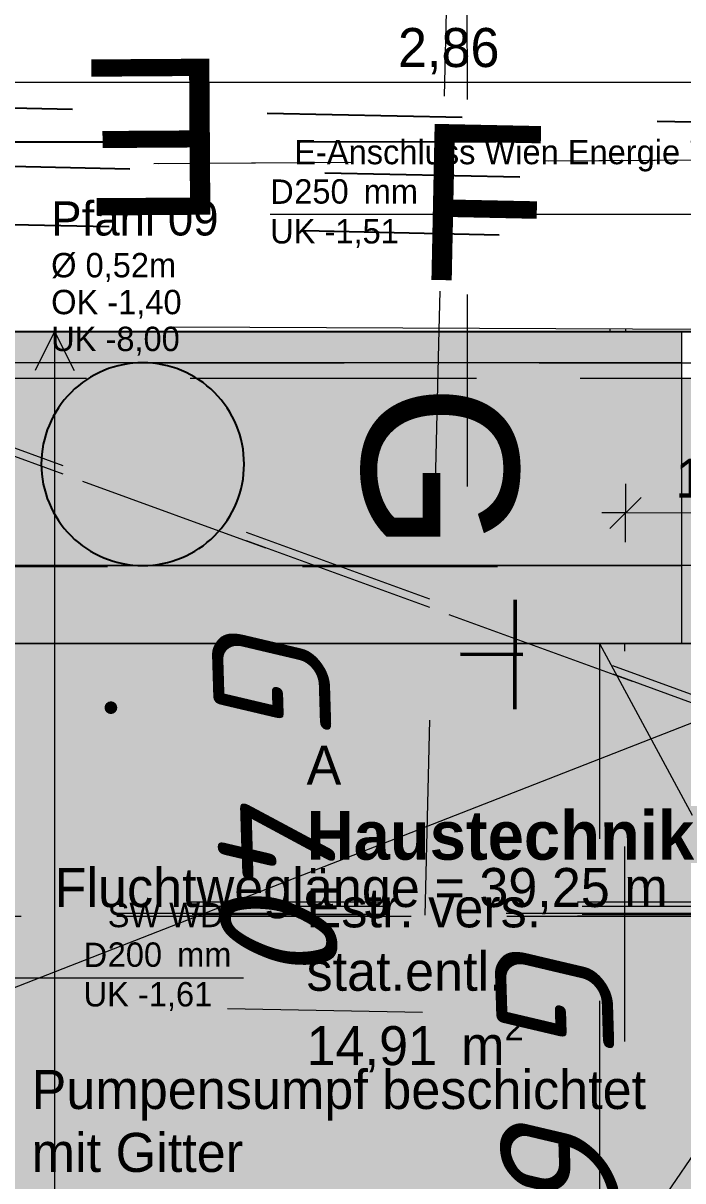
# Model space of a CAD drawing. Header units: metres. Extents: x -14 to 130, y -38 to 4.
# Drawn here: x 15.637 to 17.328, y -2.177 to 0.791 of the extents above; entities that cross this region are included whole.
import ezdxf

# ---------------------------------------------------------------- set-up
doc = ezdxf.new("R2010")
doc.units = ezdxf.units.M
doc.header["$MEASUREMENT"] = 0
doc.linetypes.add('Strichlinie eng', pattern=[0.002, 0.0015, -0.0005])
doc.linetypes.add('Untersicht', pattern=[0.001, 0.0005, -0.0005])
for name, color, linetype in [('-1._KG PP_3_111 Bohrpfahl - ReGeBe', 7, 'Continuous'), ('-1._KG PP_3_111 Wand Aussen - Bohrpfahlwand 80', 7, 'Continuous'), ('-1._KG PP_3_220 Bodenaufbau', 7, 'Continuous'), ('-1._KG PP_3_420 Rampe', 7, 'Continuous'), ('-1._KG PP_3_810 Raum', 7, 'Continuous'), ('-1._KG PP_3_950 Polierplan Bemaßung', 7, 'Continuous'), ('-1._KG PP_3_955 Polierplan Beschriftung', 7, 'Continuous'), ('-1._KG PP_3_Bauwerke_Einfahrt - mit Basislinie', 7, 'Continuous'), ('-1._KG PP_3_Bemaßen_Sperrmaß 2D', 7, 'Continuous'), ('-1._KG PP_3_Fernmeldewesen_Fernmeldekabel', 7, 'Continuous'), ('-1._KG PP_3_Fernmeldewesen_Fernmeldekabel_Signatur', 7, 'Continuous'), ('-1._KG PP_3_Gas_Beschriftung Gas', 7, 'Continuous'), ('-1._KG PP_3_Gas_Gasleitung', 7, 'Continuous'), ('-1._KG PP_3_Gas_Gasleitung_Signatur', 7, 'Continuous'), ('-1._KG PP_3_Gelände_Beschriftung Gelände', 7, 'Continuous'), ('-1._KG PP_3_Gelände_Geländepunkt', 7, 'Continuous'), ('-1._KG PP_3_Kataster Grenzen_Grundstücksgrenze', 7, 'Continuous'), ('-1._KG PP_3_Kataster Grenzpunkte_Grenzpunkt (GP) Hausecke_Kennzeichen', 7, 'Continuous'), ('-1._KG PP_3_Kataster Grenzpunkte_Grenzpunkt (GP) Hausecke_Punktnummer', 7, 'Continuous'), ('-1._KG PP_3_Kataster Grundstücke_Grundstück_Eigentümer', 7, 'Continuous'), ('-1._KG PP_3_Neubau_840 Baulinien', 7, 'Continuous'), ('-1._KG PP_3_Strom_Stromkabel', 7, 'Continuous')]:
    doc.layers.add(name, color=color, linetype=linetype)
doc.styles.add('ERSTELLTER_STIL_1', font='arial.ttf')
doc.styles.add('ERSTELLTER_STIL_2', font='isocpeur.ttf')
doc.styles.add('ERSTELLTER_STIL_5', font='')
doc.styles.add('ERSTELLTER_STIL_9', font='')
doc.styles.get('ERSTELLTER_STIL_5').set_extended_font_data('Eurostile')
doc.styles.get('ERSTELLTER_STIL_9').set_extended_font_data('Eurostile', bold=True)
doc.linetypes.add('GAS', pattern='A,0,[1,415_260415_PP_VA_1_2 -1 KG1.Shx,S=0.186508,R=0,X=0,Y=0],-26.5,0', length=26.5)
doc.linetypes.add('Grenze Grundstück', pattern='A,0,[2,415_260415_PP_VA_1_2 -1 KG1.Shx,S=0.00031746,R=0,X=0,Y=0],-0.04,0', length=0.04)

msp = doc.modelspace()

# ---------------------------------------------------------------- hatches: boundary and pattern name
at = {"layer": '-1._KG PP_3_111 Bohrpfahl - ReGeBe', "linetype": 'Continuous', "lineweight": 13, "true_color": 0x3f7f02}
msp.add_hatch(color=76, dxfattribs=at).paths.add_polyline_path([(15.6835, -0.3399, 0.414214), (15.9435, -0.5999, 0.414214), (16.2035, -0.3399, 0.414214), (15.9435, -0.0799, 0.414214)])
at = {"layer": '-1._KG PP_3_111 Wand Aussen - Bohrpfahlwand 80', "linetype": 'Continuous', "lineweight": 13, "true_color": 0xaa6446}
msp.add_hatch(color=25, dxfattribs=at).paths.add_polyline_path([(15.505, 0), (15.505, -0.08), (15.9424, -0.08), (15.9435, -0.0799), (15.9446, -0.08), (17.325, -0.08), (17.325, 0)])
at = {"layer": '-1._KG PP_3_111 Wand Aussen - Bohrpfahlwand 80', "linetype": 'Continuous', "lineweight": 13, "true_color": 0x3f7f02}
for points in [[(15.505, -0.6), (17.325, -0.6), (17.325, -0.08), (15.9446, -0.08), (16.0108, -0.0887), (16.0735, -0.1147), (16.1273, -0.156), (16.1687, -0.2099), (16.1946, -0.2726), (16.2035, -0.3399), (16.1946, -0.4071), (16.1687, -0.4699), (16.1273, -0.5237), (16.0735, -0.565), (16.0108, -0.591), (15.9435, -0.5999), (15.8762, -0.591), (15.8135, -0.565), (15.7596, -0.5237), (15.7183, -0.4699), (15.6924, -0.4071), (15.6835, -0.3399), (15.6924, -0.2726), (15.7183, -0.2099), (15.7596, -0.156), (15.8135, -0.1147), (15.8762, -0.0887), (15.9424, -0.08), (15.505, -0.08)], [(15.505, -0.6), (15.505, -0.8), (17.325, -0.8), (17.325, -0.6)]]:
    msp.add_hatch(color=76, dxfattribs=at).paths.add_polyline_path(points)
at = {"layer": '-1._KG PP_3_220 Bodenaufbau', "linetype": 'Continuous', "lineweight": 0, "true_color": 0x111111}
for points in [[(18.559, -1.3916), (14.8492, -0.0413), (15.1324, -1.4985), (18.5586, -1.4985)], [(18.6746, -0.1199), (15.0651, -0.1199), (18.559, -1.3916), (18.5591, -1.3396), (18.6706, -1.3399)], [(18.5555, -2.439), (18.5586, -1.4985), (15.1319, -1.4985), (15.32, -2.4666), (15.32, -3.733), (18.5426, -3.733), (18.5469, -2.439)]]:
    msp.add_hatch(color=250, dxfattribs=at).paths.add_polyline_path(points)
at = {"layer": '-1._KG PP_3_Gelände_Beschriftung Gelände', "linetype": 'Continuous', "lineweight": 0, "true_color": 0x060c00}
h = msp.add_hatch(color=98, dxfattribs=at)
h.paths.add_polyline_path([(0.6022, -0.6), (0.6319, -8.705), (5.625, -8.705), (5.625, -3.705), (8.725, -3.705), (8.725, -5.925), (8.925, -5.925), (8.925, -5.905), (9.105, -5.905), (9.105, -4.225), (10.725, -4.225), (10.725, -5.905), (10.905, -5.905), (10.905, -6.225), (12.425, -6.225), (12.425, -9.355), (15.32, -9.355), (15.32, -8.955), (18.3552, -8.955), (18.383, -0.6)])
h.paths.add_polyline_path([(1.4029, -0.8), (1.4029, -1.4), (0.8029, -1.4), (0.8029, -0.8)], flags=0)
h.paths.add_polyline_path([(17.5774, -2.893), (17.5774, -2.293), (18.1774, -2.293), (18.1774, -2.893)], flags=0)
at = {"layer": '-1._KG PP_3_Kataster Grenzpunkte_Grenzpunkt (GP) Hausecke_Punktnummer', "linetype": 'Continuous', "lineweight": 13, "true_color": 0x7e7f7f}
for points in [[(15.838, -0.9914), (15.838, -1.0168), (15.8127, -1.0313), (15.8182, -1.0408), (15.8486, -1.0233), (15.8486, -0.9793, -0.301997), (15.8428, -0.9578), (15.8089, -0.9484), (15.8089, -0.9251), (15.798, -0.9251), (15.798, -0.9565), (15.829, -0.9651), (15.7888, -0.9883), (15.7283, -0.9605), (15.7283, -0.9714), (15.7823, -0.9989), (15.7855, -1.0045), (15.7536, -1.0045), (15.7536, -1.059), (15.765, -1.059), (15.765, -1.0154), (15.7964, -1.0154)], [(15.8619, -0.9478, 1), (15.8619, -0.9805, 1)]]:
    msp.add_hatch(color=8, dxfattribs=at).paths.add_polyline_path(points)

# ---------------------------------------------------------------- linework, layer by layer
at = {"layer": '-1._KG PP_3_111 Bohrpfahl - ReGeBe', "color": 7, "linetype": 'Continuous', "lineweight": 25, "ltscale": 1000, "flags": 128}
msp.add_lwpolyline([(15.6835, -0.3399, 0.414214), (15.9435, -0.5999, 0.414214), (16.2035, -0.3399, 0.414214), (15.9435, -0.0799, 0.414214)], format="xyb", close=True, dxfattribs=at)
at = {"layer": '-1._KG PP_3_111 Wand Aussen - Bohrpfahlwand 80', "color": 7, "linetype": 'Continuous', "lineweight": 13, "ltscale": 1000}
for p, q in [((15.9424, -0.08), (15.505, -0.08)), ((17.325, -0.08), (15.9446, -0.08))]:
    msp.add_line(p, q, dxfattribs=at)
at = {"layer": '-1._KG PP_3_111 Wand Aussen - Bohrpfahlwand 80', "color": 7, "linetype": 'Continuous', "lineweight": 18, "ltscale": 1000}
msp.add_line((15.505, -0.6), (17.325, -0.6), dxfattribs=at)
at = {"layer": '-1._KG PP_3_111 Wand Aussen - Bohrpfahlwand 80', "color": 7, "linetype": 'Continuous', "lineweight": 13, "ltscale": 1000, "flags": 128}
for points in [[(17.325, 0), (15.505, 0)], [(17.325, 0), (17.325, -0.08)], [(17.325, -0.08), (17.325, -0.6)]]:
    msp.add_lwpolyline(points, dxfattribs=at)
at = {"layer": '-1._KG PP_3_111 Wand Aussen - Bohrpfahlwand 80', "color": 16, "linetype": 'Continuous', "lineweight": 13, "ltscale": 1000, "true_color": 0x7e0000, "flags": 128}
for points in [[(17.575, 0), (17.325, 0)], [(17.325, -0.8), (17.575, -0.8)]]:
    msp.add_lwpolyline(points, dxfattribs=at)
at = {"layer": '-1._KG PP_3_111 Wand Aussen - Bohrpfahlwand 80', "color": 7, "linetype": 'Continuous', "lineweight": 18, "ltscale": 1000, "flags": 128}
for points in [[(17.325, -0.6), (17.325, -0.8)], [(15.505, -0.8), (17.325, -0.8)]]:
    msp.add_lwpolyline(points, dxfattribs=at)
at = {"layer": '-1._KG PP_3_220 Bodenaufbau', "color": 8, "linetype": 'Untersicht', "lineweight": 13, "ltscale": 1000, "flags": 128}
for points in [[(18.5589, -1.37), (14.855, -0.0219)], [(14.8492, -0.0413), (18.559, -1.3916)], [(18.559, -1.3916), (15.0651, -0.1199)], [(15.0651, -0.1199), (18.6746, -0.1199)], [(18.5586, -1.463), (15.125, -1.463)], [(15.1319, -1.4985), (18.5586, -1.4985)], [(18.5586, -1.4985), (15.1324, -1.4985)]]:
    msp.add_lwpolyline(points, dxfattribs=at)
at = {"layer": '-1._KG PP_3_220 Bodenaufbau', "color": 7, "linetype": 'Continuous', "lineweight": 18, "ltscale": 1000, "flags": 128}
msp.add_lwpolyline([(3.815, -0.8), (3.815, -1.965), (0.8072, -1.965), (0.8312, -8.5021), (0.8312, -8.505), (5.425, -8.505), (5.425, -3.505), (8.925, -3.505), (8.925, -3.845), (11.105, -3.845), (11.105, -6.225), (15.12, -6.225), (15.12, -8.955), (18.1552, -8.955), (18.1754, -2.893), (17.5774, -2.893), (17.5774, -2.293), (18.1774, -2.293), (18.1824, -0.8)], close=True, dxfattribs=at)
at = {"layer": '-1._KG PP_3_420 Rampe', "color": 8, "linetype": 'Untersicht', "lineweight": 13, "ltscale": 1000, "flags": 128}
for points in [[(12.96, -0.08), (15.2992, -0.08), (18.5356, -0.08)], [(15.2992, -0.1199), (18.5412, -0.1199)], [(18.8529, -0.6035), (14.7033, -0.6035)], [(18.5701, -1.4738), (14.8724, -1.4738)], [(14.8758, -1.4913), (18.57, -1.4913)], [(14.8772, -1.4985), (18.57, -1.4985)], [(18.5701, -1.4944), (15.0801, -1.4944)]]:
    msp.add_lwpolyline(points, dxfattribs=at)
at = {"layer": '-1._KG PP_3_955 Polierplan Beschriftung', "color": 7, "linetype": 'Strichlinie eng', "lineweight": 13, "ltscale": 1000}
msp.add_line((15.305, 0), (18.855, 0), dxfattribs=at)
at = {"layer": '-1._KG PP_3_Bauwerke_Einfahrt - mit Basislinie', "color": 7, "linetype": 'Continuous', "lineweight": 13, "ltscale": 1000, "true_color": 0xefefef}
for p, q in [((16.0223, 0.0117), (18.3398, 0.0021)), ((17.141, 0.007), (17.141, -0.0005)), ((17.181, 0.0069), (17.181, -0.0005))]:
    msp.add_line(p, q, dxfattribs=at)
at = {"layer": '-1._KG PP_3_Bemaßen_Sperrmaß 2D', "color": 5, "linetype": 'GAS', "lineweight": 0, "ltscale": 1000}
msp.add_line((-1.5, 0), (21, 0), dxfattribs=at)
at = {"layer": '-1._KG PP_3_Fernmeldewesen_Fernmeldekabel', "color": 7, "linetype": 'Untersicht', "lineweight": 25, "ltscale": 1000}
for p, q in [((22.8486, 0.4898), (-0.2913, 0.4754)), ((15.4104, 0.4277), (19.4096, 0.3444))]:
    msp.add_line(p, q, dxfattribs=at)
at = {"layer": '-1._KG PP_3_Fernmeldewesen_Fernmeldekabel', "color": 7, "linetype": 'Untersicht', "lineweight": 25, "ltscale": 1000, "flags": 128}
msp.add_lwpolyline([(15.4104, 0.4277), (15.4132, 0.5777), (19.4123, 0.4944), (19.4096, 0.3444), (19.4068, 0.1944), (15.4077, 0.2777)], close=True, dxfattribs=at)
at = {"layer": '-1._KG PP_3_Gas_Gasleitung', "color": 255, "linetype": 'Untersicht', "lineweight": 13, "ltscale": 1000}
for p, q in [((16.7739, 3.0949), (16.7755, -0.3975)), ((16.7514, 2.1034), (16.7029, 0.0039)), ((16.7029, 0.0039), (16.6608, -1.7456)), ((16.6608, -1.7456), (15.9109, -1.7319))]:
    msp.add_line(p, q, dxfattribs=at)
at = {"layer": '-1._KG PP_3_Gelände_Beschriftung Gelände', "color": 7, "linetype": 'Continuous', "lineweight": 13, "ltscale": 1000, "true_color": 0xf4f4f4, "flags": 128}
msp.add_lwpolyline([(0.6022, -0.6), (0.6319, -8.705), (5.625, -8.705), (5.625, -3.705), (8.725, -3.705), (8.725, -5.925), (8.925, -5.925), (8.925, -5.905), (9.105, -5.905), (9.105, -4.225), (10.725, -4.225), (10.725, -5.905), (10.905, -5.905), (10.905, -6.225), (12.425, -6.225), (12.425, -9.355), (15.32, -9.355), (15.32, -8.955), (18.3552, -8.955), (18.383, -0.6)], close=True, dxfattribs=at)
at = {"layer": '-1._KG PP_3_Gelände_Geländepunkt', "color": 7, "linetype": 'Continuous', "lineweight": 50, "ltscale": 1000}
for p, q in [((16.8986, -0.6876), (16.8974, -0.9676)), ((16.758, -0.8269), (16.9185, -0.8277))]:
    msp.add_line(p, q, dxfattribs=at)
at = {"layer": '-1._KG PP_3_Kataster Grenzen_Grundstücksgrenze', "color": 8, "linetype": 'Continuous', "lineweight": 13, "ltscale": 1000}
for p, q in [((14.91, -0.0004), (16.9185, -0.0005)), ((16.9185, -0.0005), (18.8676, -0.0005))]:
    msp.add_line(p, q, dxfattribs=at)
at = {"layer": '-1._KG PP_3_Kataster Grenzpunkte_Grenzpunkt (GP) Hausecke_Kennzeichen', "color": 6, "linetype": 'Continuous', "lineweight": 13, "ltscale": 1000, "true_color": 0xfb02fe}
for p, q in [((15.32, 0.6395), (18.1824, 0.6395)), ((17.1814, -0.39), (17.1809, -0.54)), ((17.2213, -0.4251), (17.141, -0.5049)), ((17.1811, -0.465), (17.1211, -0.4648)), ((18.1835, -0.4683), (17.1811, -0.465))]:
    msp.add_line(p, q, dxfattribs=at)
at = {"layer": '-1._KG PP_3_Kataster Grenzpunkte_Grenzpunkt (GP) Hausecke_Kennzeichen', "color": 7, "linetype": 'Continuous', "lineweight": 13, "ltscale": 1000}
for p, q in [((17.35, 0.3), (16.2703, 0.3)), ((9.105, -4.225), (18.383, -0.6)), ((12.425, -9.355), (18.383, -0.6)), ((15.5927, -1.6564), (15.7919, -1.6564)), ((15.7919, -1.6564), (16.2019, -1.6564))]:
    msp.add_line(p, q, dxfattribs=at)
at = {"layer": '-1._KG PP_3_Kataster Grenzpunkte_Grenzpunkt (GP) Hausecke_Kennzeichen', "color": 8, "linetype": 'Untersicht', "lineweight": 13, "ltscale": 1000}
msp.add_line((17.115, -0.8), (18.1758, -2.7631), dxfattribs=at)
at = {"layer": '-1._KG PP_3_Kataster Grenzpunkte_Grenzpunkt (GP) Hausecke_Punktnummer', "color": 8, "linetype": 'Continuous', "lineweight": 13, "ltscale": 1000, "true_color": 0x7e7f7f}
for q in [(15.6675, -0.1), (15.7175, -18.2533), (15.7675, -0.1)]:
    msp.add_line((15.7175, 0), q, dxfattribs=at)
at = {"layer": '-1._KG PP_3_Kataster Grundstücke_Grundstück_Eigentümer', "color": 8, "linetype": 'Untersicht', "lineweight": 13, "ltscale": 1000, "flags": 128}
for points in [[(17.115, -0.8), (17.115, -2.7631), (17.466, -2.7631), (18.1758, -2.7631), (18.1824, -0.8)], [(17.115, -2.7631), (18.1758, -2.7631), (18.1758, -2.6981), (18.111, -2.6981), (17.18, -2.6981), (17.18, -0.8), (17.115, -0.8)]]:
    msp.add_lwpolyline(points, close=True, dxfattribs=at)
at = {"layer": '-1._KG PP_3_Neubau_840 Baulinien', "color": 1, "linetype": 'Continuous', "lineweight": 25, "ltscale": 1000, "true_color": 0xfb0106, "flags": 128}
msp.add_lwpolyline([(-3.9335, 0.0223), (0, 0), (18.985, 0), (22.8486, -0.0032)], dxfattribs=at)
at = {"layer": '-1._KG PP_3_Neubau_840 Baulinien', "color": 76, "linetype": 'Grenze Grundstück', "lineweight": 13, "ltscale": 1000, "true_color": 0x3f7f02, "flags": 128}
msp.add_lwpolyline([(0, -0.0002), (18.985, -0.0012), (18.935, -15), (18.9, -21.365), (18.85, -31.325), (0.0665, -34.0269), (0.065, -21.365), (0.055, -15)], close=True, dxfattribs=at)
at = {"layer": '-1._KG PP_3_Strom_Stromkabel', "color": 7, "linetype": 'Untersicht', "lineweight": 13, "ltscale": 1000}
msp.add_line((19.4716, 0.4533), (15.4602, 0.4266), dxfattribs=at)
at = {"layer": '-1._KG PP_3_Strom_Stromkabel', "color": 7, "linetype": 'Untersicht', "lineweight": 13, "ltscale": 1000, "flags": 128}
msp.add_lwpolyline([(15.4604, 0.4268), (15.4596, 0.9269), (19.4707, 0.9534), (19.4716, 0.4533)], close=True, dxfattribs=at)

# ---------------------------------------------------------------- texts
at = {"layer": '-1._KG PP_3_220 Bodenaufbau', "color": 7, "linetype": 'Continuous', "lineweight": 13, "insert": (16.1615, 0.4999), "char_height": 0.4, "attachment_point": 4, "rotation": 180.3802, "style": 'ERSTELLTER_STIL_1'}
msp.add_mtext('\\A1;{\\pql;\\fArial|b0|i0|c0|p0;\\W1.000000;E}', dxfattribs=at)
at = {"layer": '-1._KG PP_3_810 Raum', "color": 7, "linetype": 'Continuous', "lineweight": 13, "attachment_point": 1}
for s, insert, char_height, style in [('\\A1;{\\pql;\\pt0;\\fEurostile|b0|i0|c0|p0;\\W1.000000;A}', (16.3636, -1.0617), 0.1, 'ERSTELLTER_STIL_5'), ('\\A1;{\\pql;\\pt0;\\fEurostile|b1|i0|c0|p0;\\W1.000000;Haustechnik}', (16.3636, -1.2289), 0.125, 'ERSTELLTER_STIL_9'), ('\\A1;{\\pql;\\pt0;\\fEurostile|b0|i0|c0|p0;\\W1.000000;Estr. vers.}', (16.3636, -1.4273), 0.1, 'ERSTELLTER_STIL_5'), ('\\A1;{\\pql;\\pt0;\\fEurostile|b0|i0|c0|p0;\\W1.000000;stat.entl.}', (16.3636, -1.5898), 0.1, 'ERSTELLTER_STIL_5'), ('\\A1;{\\pql;\\pt0,0.05;\\fEurostile|b0|i0|c0|p0;\\W1.000000;14,91\\fEurostile|b0|i0|c0|p0;\\W1.000000;\\A1{\\H.66x;\\S^  ;}\\fEurostile|b0|i0|c0|p0;\\W1.000000; m\\fEurostile|b0|i0|c0|p0;\\W1.000000;\\A1{\\H.66x;\\S2^  ;}}', (16.3636, -1.7513), 0.1, 'ERSTELLTER_STIL_5')]:
    msp.add_mtext(s, dxfattribs=dict(at, insert=insert, char_height=char_height, style=style))
at = {"layer": '-1._KG PP_3_950 Polierplan Bemaßung', "color": 6, "linetype": 'Continuous', "lineweight": 13, "true_color": 0xfb02fe, "insert": (16.598, 0.6595), "char_height": 0.1, "width": 0.306373, "attachment_point": 7, "style": 'ERSTELLTER_STIL_5'}
msp.add_mtext('\\A1;{\\pql;\\fEurostile|b0|i0|c0|p0;\\W1.000000;2,86}', dxfattribs=at)
at = {"layer": '-1._KG PP_3_950 Polierplan Bemaßung', "color": 6, "linetype": 'Continuous', "lineweight": 13, "true_color": 0xfb02fe, "insert": (17.3094, -0.444), "char_height": 0.1, "width": 0.306373, "attachment_point": 7, "rotation": 359.809, "style": 'ERSTELLTER_STIL_5'}
msp.add_mtext('\\A1;{\\pql;\\fEurostile|b0|i0|c0|p0;\\W1.000000;1,00}', dxfattribs=at)
at = {"layer": '-1._KG PP_3_955 Polierplan Beschriftung', "color": 7, "linetype": 'Continuous', "lineweight": 13, "insert": (15.6585, -2.1557), "char_height": 0.1, "width": 1.77755, "attachment_point": 7, "line_spacing_factor": 0.968182, "style": 'ERSTELLTER_STIL_5'}
msp.add_mtext('\\A1;{\\pql;\\fEurostile|b0|i0|c0|p0;\\W1.000000;Pumpensumpf beschichtet mit Gitter}', dxfattribs=at)
at = {"layer": '-1._KG PP_3_Fernmeldewesen_Fernmeldekabel_Signatur', "color": 7, "linetype": 'Continuous', "lineweight": 25, "insert": (16.6421, 0.3334), "char_height": 0.4, "attachment_point": 4, "rotation": 358.8068, "style": 'ERSTELLTER_STIL_1'}
msp.add_mtext('\\A1;{\\pql;\\fArial|b0|i0|c0|p0;\\W1.000000;F}', dxfattribs=at)
at = {"layer": '-1._KG PP_3_Gas_Beschriftung Gas', "color": 255, "linetype": 'Continuous', "lineweight": 13, "char_height": 0.3, "attachment_point": 7, "rotation": 271.7411, "style": 'ERSTELLTER_STIL_2'}
for s, insert in [('\\A1;{\\pql;\\fISOCPEUR|b0|i1|c0|p0;\\W1.000000;G 40}', (16.1171, -0.7257)), ('\\A1;{\\pql;\\fISOCPEUR|b0|i1|c0|p0;\\W1.000000;G 65}', (16.8427, -1.5418))]:
    msp.add_mtext(s, dxfattribs=dict(at, insert=insert))
at = {"layer": '-1._KG PP_3_Gas_Gasleitung_Signatur', "color": 255, "linetype": 'Continuous', "lineweight": 13, "insert": (16.7035, -0.1326), "char_height": 0.4, "attachment_point": 4, "rotation": 270.0261, "style": 'ERSTELLTER_STIL_1'}
msp.add_mtext('\\A1;{\\pql;\\fArial|b0|i0|c0|p0;\\W1.000000;G}', dxfattribs=at)
at = {"layer": '-1._KG PP_3_Kataster Grenzpunkte_Grenzpunkt (GP) Hausecke_Kennzeichen', "color": 7, "linetype": 'Continuous', "lineweight": 13, "char_height": 0.0625, "attachment_point": 1, "style": 'ERSTELLTER_STIL_5'}
for s, insert in [('\\A1;{\\pql;\\pt0,1;\\fEurostile|b0|i0|c0|p0;\\W1.000000;}', (16.2703, 0.5031)), ('\\A1;{\\pql;\\pt0,1;\\fEurostile|b0|i0|c0|p0;\\W1.000000;E-Anschluss Wien Energie\\fEurostile|b0|i0|c0|p0;\\W1.000000;\\A1{\\H.66x;\\S^  ;}\\fEurostile|b0|i0|c0|p0;\\W1.000000;\\fEurostile|b0|i0|c0|p0;\\W1.000000;\\A1{\\H.66x;\\S^  ;}\\fEurostile|b0|i0|c0|p0;\\W1.000000;\\fEurostile|b0|i0|c0|p0;\\W1.000000;\\fEurostile|b0|i0|c0|p0;\\W1.000000;\\fEurostile|b0|i0|c0|p0;\\W1.000000;\\fEurostile|b0|i0|c0|p0;\\W1.000000;\\fEurostile|b0|i0|c0|p0;\\W1.000000;\\fEurostile|b0|i0|c0|p0;\\W1.000000;\\A1{\\H.66x;\\S^  ;}\\fEurostile|b0|i0|c0|p0;\\W1.000000;\\fEurostile|b0|i0|c0|p0;\\W1.000000;\\A1{\\H.66x;\\S^  ;}\\fEurostile|b0|i0|c0|p0;\\W1.000000;\\fEurostile|b0|i0|c0|p0;\\W1.000000;\\fEurostile|b0|i0|c0|p0;\\W1.000000;\\fEurostile|b0|i0|c0|p0;\\W1.000000;\\fEurostile|b0|i0|c0|p0;\\W1.000000;\\fEurostile|b0|i0|c0|p0;\\W1.000000;\\fEurostile|b0|i0|c0|p0;\\W1.000000;\\A1{\\H.66x;\\S^  ;}\\fEurostile|b0|i0|c0|p0;\\W1.000000;\\fEurostile|b0|i0|c0|p0;\\W1.000000;\\A1{\\H.66x;\\S^  ;}\\fEurostile|b0|i0|c0|p0;\\W1.000000;\\fEurostile|b0|i0|c0|p0;\\W1.000000;\\fEurostile|b0|i0|c0|p0;\\W1.000000;\\fEurostile|b0|i0|c0|p0;\\W1.000000;\\fEurostile|b0|i0|c0|p0;\\W1.000000;\\fEurostile|b0|i0|c0|p0;\\W1.000000;\\fEurostile|b0|i0|c0|p0;\\W1.000000;\\A1{\\H.66x;\\S^  ;}\\fEurostile|b0|i0|c0|p0;\\W1.000000;\\fEurostile|b0|i0|c0|p0;\\W1.000000;\\A1{\\H.66x;\\S^  ;}\\fEurostile|b0|i0|c0|p0;\\W1.000000;\\fEurostile|b0|i0|c0|p0;\\W1.000000;\\fEurostile|b0|i0|c0|p0;\\W1.000000;\\fEurostile|b0|i0|c0|p0;\\W1.000000;\\fEurostile|b0|i0|c0|p0;\\W1.000000;\\fEurostile|b0|i0|c0|p0;\\W1.000000;\\fEurostile|b0|i0|c0|p0;\\W1.000000;\\A1{\\H.66x;\\S^  ;}\\fEurostile|b0|i0|c0|p0;\\W1.000000;\\fEurostile|b0|i0|c0|p0;\\W1.000000;\\A1{\\H.66x;\\S^  ;}\\fEurostile|b0|i0|c0|p0;\\W1.000000;\\fEurostile|b0|i0|c0|p0;\\W1.000000;\\fEurostile|b0|i0|c0|p0;\\W1.000000;\\fEurostile|b0|i0|c0|p0;\\W1.000000;\\fEurostile|b0|i0|c0|p0;\\W1.000000;\\fEurostile|b0|i0|c0|p0;\\W1.000000;\\fEurostile|b0|i0|c0|p0;\\W1.000000;\\A1{\\H.66x;\\S^  ;}\\fEurostile|b0|i0|c0|p0;\\W1.000000;}', (16.3321, 0.4914)), ('\\A1;{\\pql;\\pt0,1;\\fEurostile|b0|i0|c0|p0;\\W1.000000;D}', (16.2703, 0.3899)), ('\\A1;{\\pql;\\pt0,1;\\fEurostile|b0|i0|c0|p0;\\W1.000000;250\\fEurostile|b0|i0|c0|p0;\\W1.000000;\\A1{\\H.66x;\\S^  ;}\\fEurostile|b0|i0|c0|p0;\\W1.000000; mm\\fEurostile|b0|i0|c0|p0;\\W1.000000;\\A1{\\H.66x;\\S^  ;}\\fEurostile|b0|i0|c0|p0;\\W1.000000;\\fEurostile|b0|i0|c0|p0;\\W1.000000;\\fEurostile|b0|i0|c0|p0;\\W1.000000;\\fEurostile|b0|i0|c0|p0;\\W1.000000;\\fEurostile|b0|i0|c0|p0;\\W1.000000;\\fEurostile|b0|i0|c0|p0;\\W1.000000;\\fEurostile|b0|i0|c0|p0;\\W1.000000;\\A1{\\H.66x;\\S^  ;}\\fEurostile|b0|i0|c0|p0;\\W1.000000;\\fEurostile|b0|i0|c0|p0;\\W1.000000;\\A1{\\H.66x;\\S^  ;}\\fEurostile|b0|i0|c0|p0;\\W1.000000;\\fEurostile|b0|i0|c0|p0;\\W1.000000;\\fEurostile|b0|i0|c0|p0;\\W1.000000;\\fEurostile|b0|i0|c0|p0;\\W1.000000;\\fEurostile|b0|i0|c0|p0;\\W1.000000;\\fEurostile|b0|i0|c0|p0;\\W1.000000;\\fEurostile|b0|i0|c0|p0;\\W1.000000;\\A1{\\H.66x;\\S^  ;}\\fEurostile|b0|i0|c0|p0;\\W1.000000;\\fEurostile|b0|i0|c0|p0;\\W1.000000;\\A1{\\H.66x;\\S^  ;}\\fEurostile|b0|i0|c0|p0;\\W1.000000;\\fEurostile|b0|i0|c0|p0;\\W1.000000;\\fEurostile|b0|i0|c0|p0;\\W1.000000;\\fEurostile|b0|i0|c0|p0;\\W1.000000;\\fEurostile|b0|i0|c0|p0;\\W1.000000;\\fEurostile|b0|i0|c0|p0;\\W1.000000;\\fEurostile|b0|i0|c0|p0;\\W1.000000;\\A1{\\H.66x;\\S^  ;}\\fEurostile|b0|i0|c0|p0;\\W1.000000;\\fEurostile|b0|i0|c0|p0;\\W1.000000;\\A1{\\H.66x;\\S^  ;}\\fEurostile|b0|i0|c0|p0;\\W1.000000;\\fEurostile|b0|i0|c0|p0;\\W1.000000;\\fEurostile|b0|i0|c0|p0;\\W1.000000;\\fEurostile|b0|i0|c0|p0;\\W1.000000;\\fEurostile|b0|i0|c0|p0;\\W1.000000;\\fEurostile|b0|i0|c0|p0;\\W1.000000;\\fEurostile|b0|i0|c0|p0;\\W1.000000;\\A1{\\H.66x;\\S^  ;}\\fEurostile|b0|i0|c0|p0;\\W1.000000;\\fEurostile|b0|i0|c0|p0;\\W1.000000;\\A1{\\H.66x;\\S^  ;}\\fEurostile|b0|i0|c0|p0;\\W1.000000;\\fEurostile|b0|i0|c0|p0;\\W1.000000;\\fEurostile|b0|i0|c0|p0;\\W1.000000;\\fEurostile|b0|i0|c0|p0;\\W1.000000;\\fEurostile|b0|i0|c0|p0;\\W1.000000;\\fEurostile|b0|i0|c0|p0;\\W1.000000;\\fEurostile|b0|i0|c0|p0;\\W1.000000;\\A1{\\H.66x;\\S^  ;}\\fEurostile|b0|i0|c0|p0;\\W1.000000;}', (16.3321, 0.3905)), ('\\A1;{\\pql;\\fEurostile|b0|i0|c0|p0;\\W1.000000;UK \\fEurostile|b0|i0|c0|p0;\\W1.000000;-1,51}', (16.2703, 0.2883)), ('\\A1;{\\pql;\\pt0,1;\\fEurostile|b0|i0|c0|p0;\\W1.000000;}', (15.7919, -1.4533)), ('\\A1;{\\pql;\\pt0,1;\\fEurostile|b0|i0|c0|p0;\\W1.000000;SW WD\\fEurostile|b0|i0|c0|p0;\\W1.000000;\\A1{\\H.66x;\\S^  ;}\\fEurostile|b0|i0|c0|p0;\\W1.000000;\\fEurostile|b0|i0|c0|p0;\\W1.000000;\\A1{\\H.66x;\\S^  ;}\\fEurostile|b0|i0|c0|p0;\\W1.000000;\\fEurostile|b0|i0|c0|p0;\\W1.000000;\\fEurostile|b0|i0|c0|p0;\\W1.000000;\\fEurostile|b0|i0|c0|p0;\\W1.000000;\\fEurostile|b0|i0|c0|p0;\\W1.000000;\\fEurostile|b0|i0|c0|p0;\\W1.000000;\\fEurostile|b0|i0|c0|p0;\\W1.000000;\\A1{\\H.66x;\\S^  ;}\\fEurostile|b0|i0|c0|p0;\\W1.000000;\\fEurostile|b0|i0|c0|p0;\\W1.000000;\\A1{\\H.66x;\\S^  ;}\\fEurostile|b0|i0|c0|p0;\\W1.000000;\\fEurostile|b0|i0|c0|p0;\\W1.000000;\\fEurostile|b0|i0|c0|p0;\\W1.000000;\\fEurostile|b0|i0|c0|p0;\\W1.000000;\\fEurostile|b0|i0|c0|p0;\\W1.000000;\\fEurostile|b0|i0|c0|p0;\\W1.000000;\\fEurostile|b0|i0|c0|p0;\\W1.000000;\\A1{\\H.66x;\\S^  ;}\\fEurostile|b0|i0|c0|p0;\\W1.000000;\\fEurostile|b0|i0|c0|p0;\\W1.000000;\\A1{\\H.66x;\\S^  ;}\\fEurostile|b0|i0|c0|p0;\\W1.000000;\\fEurostile|b0|i0|c0|p0;\\W1.000000;\\fEurostile|b0|i0|c0|p0;\\W1.000000;\\fEurostile|b0|i0|c0|p0;\\W1.000000;\\fEurostile|b0|i0|c0|p0;\\W1.000000;\\fEurostile|b0|i0|c0|p0;\\W1.000000;\\fEurostile|b0|i0|c0|p0;\\W1.000000;\\A1{\\H.66x;\\S^  ;}\\fEurostile|b0|i0|c0|p0;\\W1.000000;\\fEurostile|b0|i0|c0|p0;\\W1.000000;\\A1{\\H.66x;\\S^  ;}\\fEurostile|b0|i0|c0|p0;\\W1.000000;\\fEurostile|b0|i0|c0|p0;\\W1.000000;\\fEurostile|b0|i0|c0|p0;\\W1.000000;\\fEurostile|b0|i0|c0|p0;\\W1.000000;\\fEurostile|b0|i0|c0|p0;\\W1.000000;\\fEurostile|b0|i0|c0|p0;\\W1.000000;\\fEurostile|b0|i0|c0|p0;\\W1.000000;\\A1{\\H.66x;\\S^  ;}\\fEurostile|b0|i0|c0|p0;\\W1.000000;\\fEurostile|b0|i0|c0|p0;\\W1.000000;\\A1{\\H.66x;\\S^  ;}\\fEurostile|b0|i0|c0|p0;\\W1.000000;\\fEurostile|b0|i0|c0|p0;\\W1.000000;\\fEurostile|b0|i0|c0|p0;\\W1.000000;\\fEurostile|b0|i0|c0|p0;\\W1.000000;\\fEurostile|b0|i0|c0|p0;\\W1.000000;\\fEurostile|b0|i0|c0|p0;\\W1.000000;\\fEurostile|b0|i0|c0|p0;\\W1.000000;\\A1{\\H.66x;\\S^  ;}\\fEurostile|b0|i0|c0|p0;\\W1.000000;}', (15.8537, -1.4644)), ('\\A1;{\\pql;\\pt0,1;\\fEurostile|b0|i0|c0|p0;\\W1.000000;D}', (15.7919, -1.5666)), ('\\A1;{\\pql;\\pt0,1;\\fEurostile|b0|i0|c0|p0;\\W1.000000;200\\fEurostile|b0|i0|c0|p0;\\W1.000000;\\A1{\\H.66x;\\S^  ;}\\fEurostile|b0|i0|c0|p0;\\W1.000000; mm\\fEurostile|b0|i0|c0|p0;\\W1.000000;\\A1{\\H.66x;\\S^  ;}\\fEurostile|b0|i0|c0|p0;\\W1.000000;\\fEurostile|b0|i0|c0|p0;\\W1.000000;\\fEurostile|b0|i0|c0|p0;\\W1.000000;\\fEurostile|b0|i0|c0|p0;\\W1.000000;\\fEurostile|b0|i0|c0|p0;\\W1.000000;\\fEurostile|b0|i0|c0|p0;\\W1.000000;\\fEurostile|b0|i0|c0|p0;\\W1.000000;\\A1{\\H.66x;\\S^  ;}\\fEurostile|b0|i0|c0|p0;\\W1.000000;\\fEurostile|b0|i0|c0|p0;\\W1.000000;\\A1{\\H.66x;\\S^  ;}\\fEurostile|b0|i0|c0|p0;\\W1.000000;\\fEurostile|b0|i0|c0|p0;\\W1.000000;\\fEurostile|b0|i0|c0|p0;\\W1.000000;\\fEurostile|b0|i0|c0|p0;\\W1.000000;\\fEurostile|b0|i0|c0|p0;\\W1.000000;\\fEurostile|b0|i0|c0|p0;\\W1.000000;\\fEurostile|b0|i0|c0|p0;\\W1.000000;\\A1{\\H.66x;\\S^  ;}\\fEurostile|b0|i0|c0|p0;\\W1.000000;\\fEurostile|b0|i0|c0|p0;\\W1.000000;\\A1{\\H.66x;\\S^  ;}\\fEurostile|b0|i0|c0|p0;\\W1.000000;\\fEurostile|b0|i0|c0|p0;\\W1.000000;\\fEurostile|b0|i0|c0|p0;\\W1.000000;\\fEurostile|b0|i0|c0|p0;\\W1.000000;\\fEurostile|b0|i0|c0|p0;\\W1.000000;\\fEurostile|b0|i0|c0|p0;\\W1.000000;\\fEurostile|b0|i0|c0|p0;\\W1.000000;\\A1{\\H.66x;\\S^  ;}\\fEurostile|b0|i0|c0|p0;\\W1.000000;\\fEurostile|b0|i0|c0|p0;\\W1.000000;\\A1{\\H.66x;\\S^  ;}\\fEurostile|b0|i0|c0|p0;\\W1.000000;\\fEurostile|b0|i0|c0|p0;\\W1.000000;\\fEurostile|b0|i0|c0|p0;\\W1.000000;\\fEurostile|b0|i0|c0|p0;\\W1.000000;\\fEurostile|b0|i0|c0|p0;\\W1.000000;\\fEurostile|b0|i0|c0|p0;\\W1.000000;\\fEurostile|b0|i0|c0|p0;\\W1.000000;\\A1{\\H.66x;\\S^  ;}\\fEurostile|b0|i0|c0|p0;\\W1.000000;\\fEurostile|b0|i0|c0|p0;\\W1.000000;\\A1{\\H.66x;\\S^  ;}\\fEurostile|b0|i0|c0|p0;\\W1.000000;\\fEurostile|b0|i0|c0|p0;\\W1.000000;\\fEurostile|b0|i0|c0|p0;\\W1.000000;\\fEurostile|b0|i0|c0|p0;\\W1.000000;\\fEurostile|b0|i0|c0|p0;\\W1.000000;\\fEurostile|b0|i0|c0|p0;\\W1.000000;\\fEurostile|b0|i0|c0|p0;\\W1.000000;\\A1{\\H.66x;\\S^  ;}\\fEurostile|b0|i0|c0|p0;\\W1.000000;}', (15.8537, -1.5659)), ('\\A1;{\\pql;\\fEurostile|b0|i0|c0|p0;\\W1.000000;UK \\fEurostile|b0|i0|c0|p0;\\W1.000000;-1,61}', (15.7919, -1.6675))]:
    msp.add_mtext(s, dxfattribs=dict(at, insert=insert))
at = {"layer": '-1._KG PP_3_Kataster Grenzpunkte_Grenzpunkt (GP) Hausecke_Kennzeichen', "color": 7, "linetype": 'Continuous', "lineweight": 13, "insert": (15.7087, -0.0617), "char_height": 0.0875, "attachment_point": 7, "line_spacing_factor": 0.907049, "style": 'ERSTELLTER_STIL_5'}
msp.add_mtext('\\A1;{\\pql;\\fEurostile|b0|i0|c0|p0;\\W1.000000;Pfahl 09\\P\\pql;\\fEurostile|b0|i0|c0|p0;\\H0.714286x;\\W1.000000;Ø \\fEurostile|b0|i0|c0|p0;\\W1.000000;0,52\\fEurostile|b0|i0|c0|p0;\\W1.000000;m\\P\\pql;\\fEurostile|b0|i0|c0|p0;\\W1.000000;OK \\fEurostile|b0|i0|c0|p0;\\W1.000000;-1,40\\P\\pql;\\fEurostile|b0|i0|c0|p0;\\W1.000000;UK \\fEurostile|b0|i0|c0|p0;\\W1.000000;-8,00}', dxfattribs=at)
at = {"layer": '-1._KG PP_3_Kataster Grenzpunkte_Grenzpunkt (GP) Hausecke_Punktnummer', "color": 8, "linetype": 'Continuous', "lineweight": 13, "true_color": 0x7e7f7f, "insert": (15.7175, -1.5053), "char_height": 0.1, "attachment_point": 7, "style": 'ERSTELLTER_STIL_5'}
msp.add_mtext('\\A1;{\\pql;\\fEurostile|b0|i0|c0|p0;\\W1.000000;Fluchtweglänge = 39,25 m}', dxfattribs=at)

doc.saveas('drawing.dxf')
